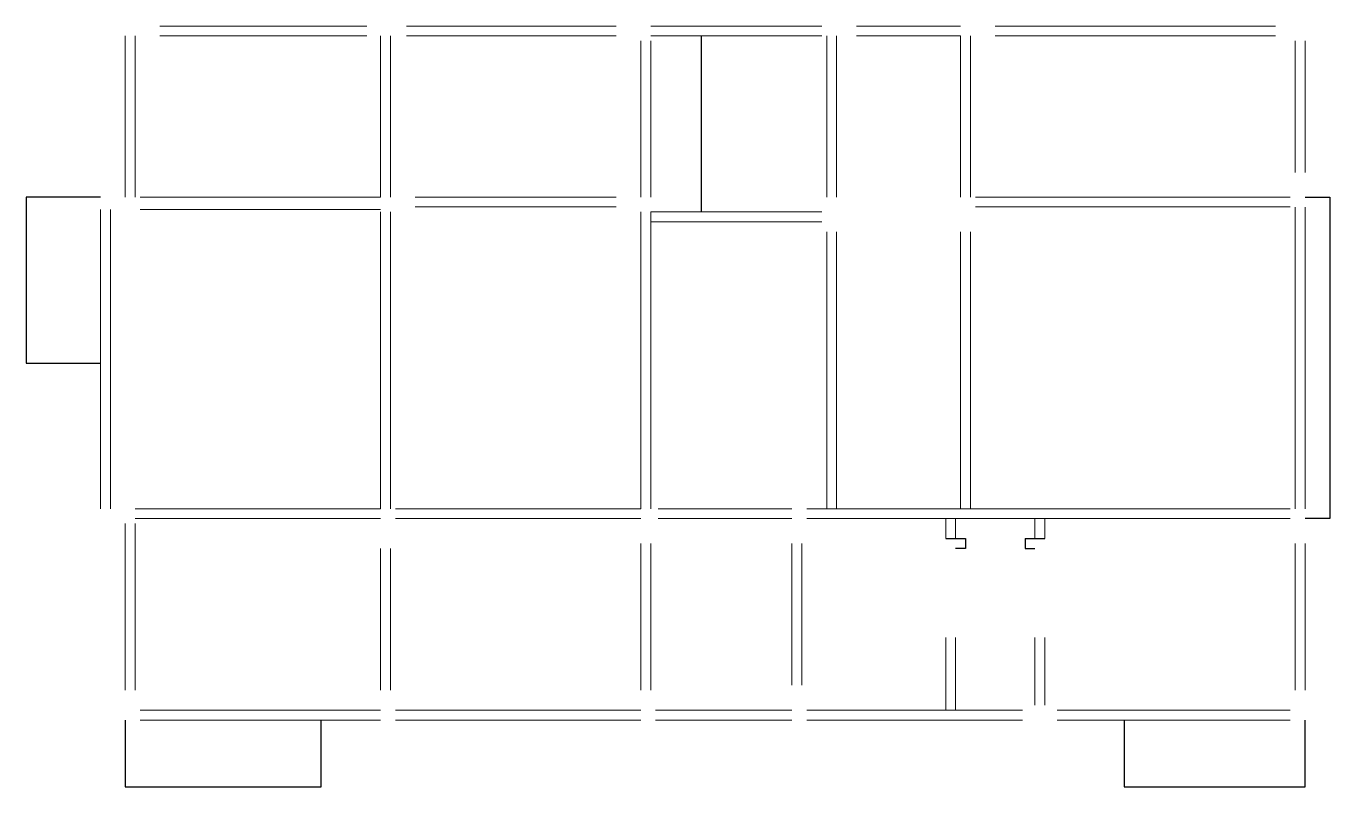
# Model space of a CAD drawing. Header units: metres. Extents: x 219 to 707, y -561 to -17.
# Drawn here: x 289.25 to 315.55, y -235.68 to -220.33 of the extents above; entities that cross this region are included whole.
import ezdxf

# ---------------------------------------------------------------- set-up
doc = ezdxf.new("R2010")
doc.units = ezdxf.units.M
doc.layers.add('VIG_CARAS', color=253, linetype='Continuous', lineweight=9)

msp = doc.modelspace()

# ---------------------------------------------------------------- linework, layer by layer
at = {"color": 3}
for points in [[(302.861, -220.526), (302.861, -224.075), (302.861, -224.075)], [(290.745, -223.775), (289.245, -223.775), (289.245, -227.125), (290.745, -227.125)], [(315.046, -223.775), (315.546, -223.775), (315.546, -230.264), (315.046, -230.264)], [(291.245, -234.326), (291.245, -235.676), (295.195, -235.676), (295.195, -234.326)], [(311.396, -234.326), (311.396, -235.676), (315.046, -235.676), (315.046, -234.326)]]:
    msp.add_lwpolyline(points, dxfattribs=at)
at = {"color": 5}
for points in [[(307.796, -230.664), (308.196, -230.664), (308.196, -230.864), (307.996, -230.864)], [(309.396, -230.664), (309.796, -230.664)], [(309.396, -230.664), (309.796, -230.664)], [(309.396, -230.664), (309.396, -230.864), (309.596, -230.864)], [(309.396, -230.864), (309.596, -230.864)]]:
    msp.add_lwpolyline(points, dxfattribs=at)
at = {"layer": 'VIG_CARAS', "color": 3}
for points in [[(291.946, -220.326), (296.121, -220.326)], [(296.921, -220.326), (301.146, -220.326)], [(305.295, -220.326), (301.846, -220.326)], [(305.995, -220.326), (308.096, -220.326)], [(308.796, -220.326), (314.446, -220.326)], [(291.246, -220.526), (291.246, -223.775)], [(291.446, -220.526), (291.446, -223.775)], [(291.946, -220.526), (296.121, -220.526)], [(296.395, -223.775), (296.395, -220.526)], [(296.595, -223.775), (296.595, -220.526)], [(296.921, -220.526), (301.146, -220.526)], [(301.646, -220.626), (301.645, -223.775)], [(301.846, -220.626), (301.845, -223.775)], [(305.295, -220.526), (301.846, -220.526)], [(305.395, -223.776), (305.395, -220.526)], [(305.595, -223.776), (305.595, -220.526)], [(305.995, -220.526), (308.096, -220.526)], [(308.096, -220.526), (308.095, -223.775)], [(308.296, -220.526), (308.295, -223.775)], [(308.796, -220.526), (314.446, -220.526)], [(314.846, -220.626), (314.845, -223.278)], [(315.046, -220.626), (315.045, -223.278)], [(291.545, -223.775), (296.395, -223.775)], [(297.095, -223.775), (301.145, -223.775)], [(308.395, -223.775), (314.745, -223.775)], [(290.745, -224.025), (290.745, -230.064)], [(290.945, -224.025), (290.945, -230.064)], [(291.545, -224.025), (296.395, -224.025)], [(296.395, -224.075), (296.395, -230.064)], [(296.595, -224.075), (296.595, -230.064)], [(297.095, -223.975), (301.145, -223.975)], [(301.645, -224.075), (301.645, -230.064)], [(301.845, -224.075), (301.845, -230.064)], [(301.845, -224.075), (305.295, -224.075)], [(308.395, -223.975), (314.745, -223.975)], [(314.845, -223.978), (314.845, -230.064)], [(315.045, -223.978), (315.045, -230.064)], [(301.845, -224.275), (305.295, -224.275)], [(305.395, -224.476), (305.395, -230.064)], [(305.595, -224.476), (305.595, -230.064)], [(308.097, -224.475), (308.097, -230.064)], [(308.297, -224.475), (308.297, -230.064)], [(291.445, -230.064), (296.395, -230.064)], [(296.695, -230.064), (301.645, -230.064)], [(301.995, -230.064), (304.695, -230.064)], [(304.995, -230.064), (314.746, -230.064)], [(291.245, -233.726), (291.245, -230.364)], [(291.445, -230.264), (296.395, -230.264)], [(291.445, -233.726), (291.445, -230.364)], [(296.695, -230.264), (301.645, -230.264)], [(301.995, -230.264), (304.695, -230.264)], [(304.995, -230.264), (314.746, -230.264)], [(307.796, -230.664), (307.796, -230.264)], [(307.996, -230.664), (307.996, -230.264)], [(309.596, -230.664), (309.596, -230.264)], [(309.796, -230.664), (309.796, -230.264)], [(296.395, -230.864), (296.395, -233.726)], [(296.595, -230.864), (296.595, -233.726)], [(301.645, -230.764), (301.645, -233.726)], [(301.845, -230.764), (301.845, -233.726)], [(304.695, -230.764), (304.695, -233.626)], [(304.895, -230.764), (304.895, -233.626)], [(314.846, -230.764), (314.846, -233.726)], [(315.046, -230.764), (315.046, -233.726)], [(307.796, -232.664), (307.796, -234.126)], [(307.996, -232.664), (307.996, -234.126)], [(309.596, -232.664), (309.596, -234.026)], [(309.796, -232.664), (309.796, -234.026)], [(291.545, -234.126), (296.395, -234.126)], [(291.545, -234.326), (296.395, -234.326)], [(296.695, -234.126), (301.644, -234.126)], [(296.695, -234.326), (301.644, -234.326)], [(301.944, -234.126), (304.695, -234.126)], [(301.944, -234.326), (304.695, -234.326)], [(304.995, -234.126), (309.346, -234.126)], [(304.995, -234.326), (309.346, -234.326)], [(310.046, -234.126), (314.746, -234.126)], [(310.046, -234.326), (314.746, -234.326)]]:
    msp.add_lwpolyline(points, dxfattribs=at)

doc.saveas('drawing.dxf')
